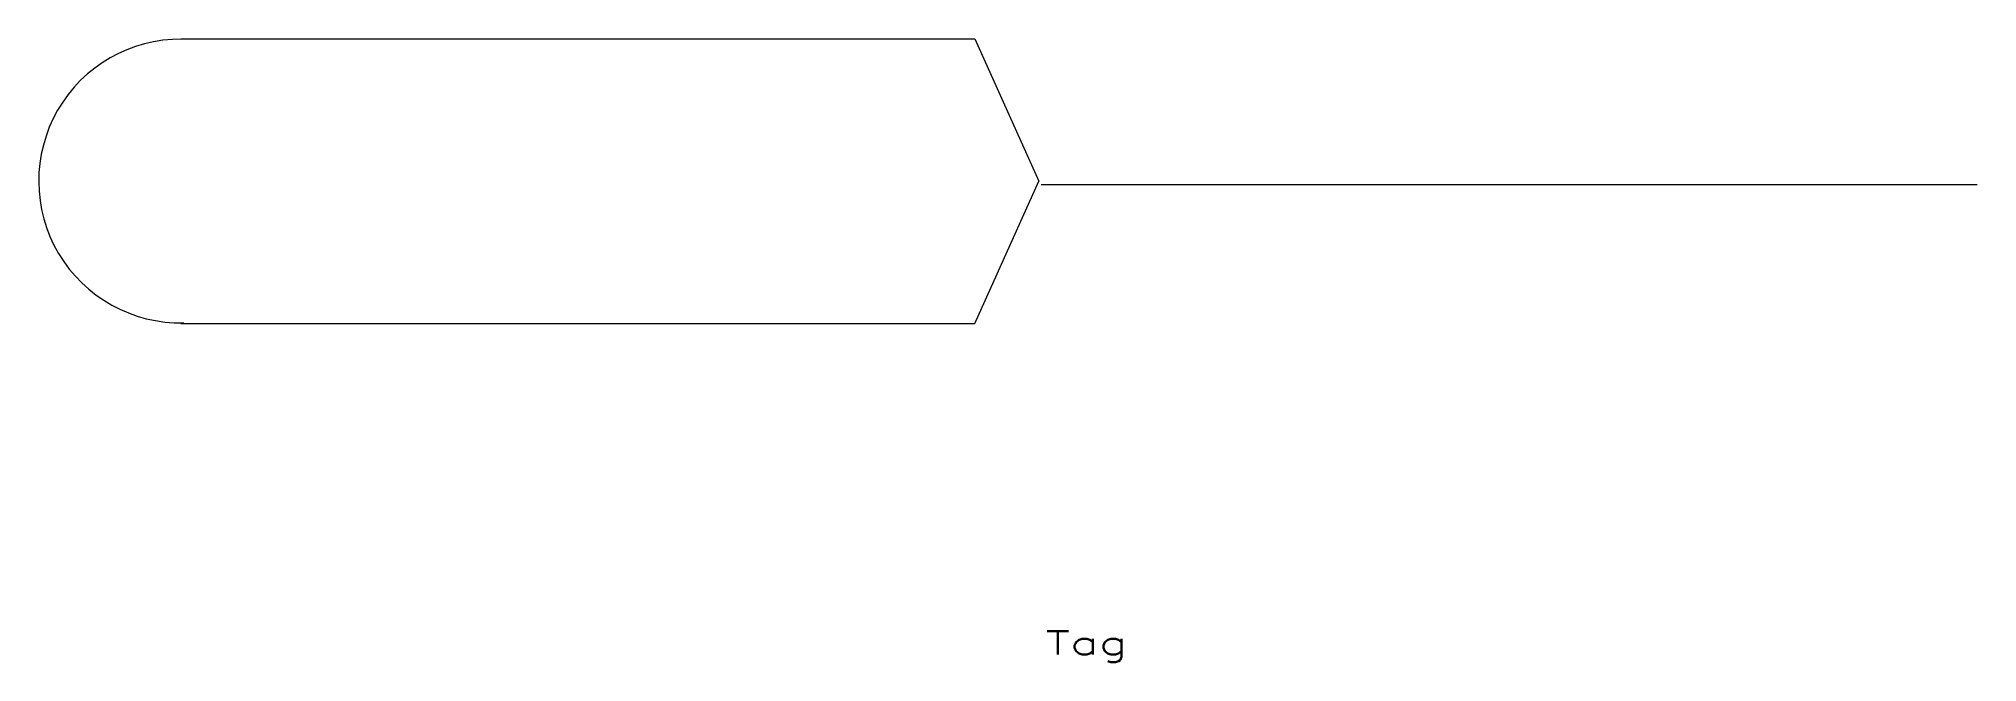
# Model space of a CAD drawing. Header units: inches. Extents: x -20.7 to 0, y -5.1 to 1.6.
import ezdxf
from ezdxf.enums import TextEntityAlignment as Align

# ---------------------------------------------------------------- set-up
doc = ezdxf.new("R2010")
doc.units = ezdxf.units.IN
doc.header["$MEASUREMENT"] = 0
doc.layers.get('0').update_dxf_attribs({"lineweight": 0})
doc.styles.get("Standard").update_dxf_attribs({"font": 'TXT.SHX'})

msp = doc.modelspace()

# ---------------------------------------------------------------- linework, layer by layer
at = {"linetype": 'Continuous'}
for p, q in [((-19.227, 1.57), (-10.734, 1.57)), ((-10.734, 1.57), (-10.046, 0.049)), ((-10.734, -1.473), (-10.046, 0.049)), ((-19.227, -1.473), (-10.734, -1.473)), ((-19.227, -1.473), (-10.734, -1.473))]:
    msp.add_line(p, q, dxfattribs=at)
at = {"color": 7, "linetype": 'Continuous', "lineweight": 0}
msp.add_line((-10.023, 0.011), (-0.007, 0.011), dxfattribs=at)
msp.add_arc((-19.231, 0.049), 1.517, 89.4327, 271.2812, dxfattribs=at)

# ---------------------------------------------------------------- texts
at = {"color": 7, "linetype": 'Continuous', "width": 1.361111}
msp.add_text('Tag', height=0.25, dxfattribs=at).set_placement((-9.973, -5.014), (-9.098, -5.014), align=Align.FIT)

doc.saveas('drawing.dxf')
